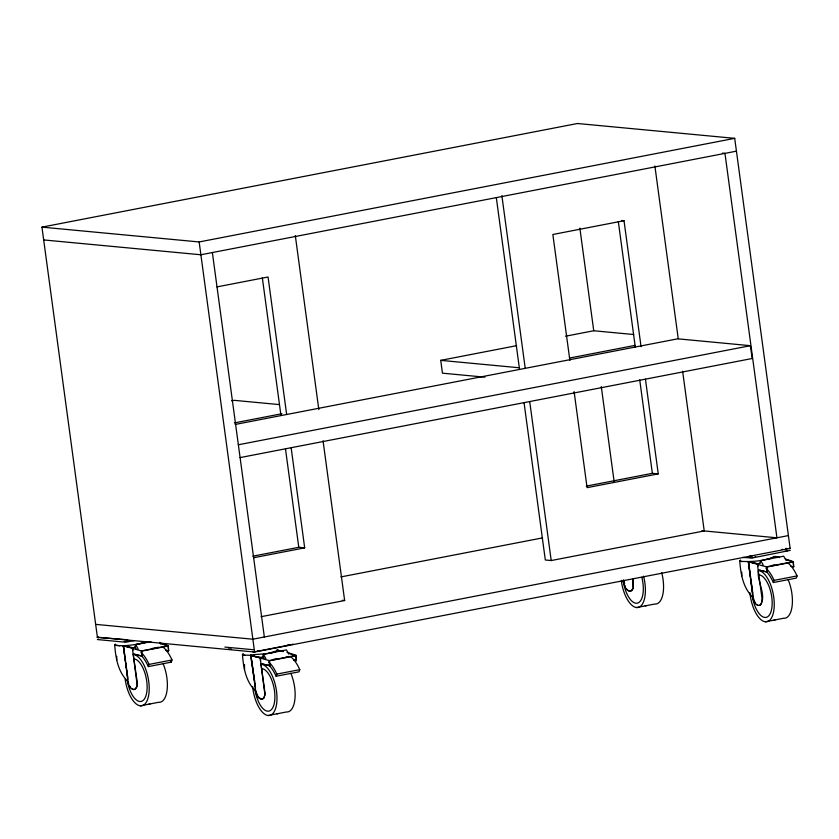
<?xml version="1.0" encoding="UTF-8"?>
<svg xmlns="http://www.w3.org/2000/svg" width="839" height="839" viewBox="0 0 839 839"><rect width="100%" height="100%" fill="white"/><g stroke="black" fill="none" stroke-linecap="round" stroke-linejoin="round"><path stroke-width="1.26" d="M150.989 641.709L135.687 644.667L134.953 646.838L136.149 648.935M162.231 646.533A33.812 14.882 79 0 1 172.005 659.978L171.271 662.139L148.325 666.586L149.059 664.415A33.812 14.882 79 0 0 141.036 652.385M288.805 654.105L286.403 649.9L263.456 654.347L262.722 656.507L263.918 658.615M290.881 656.864A33.812 14.882 79 0 1 299.775 669.648L299.041 671.819L276.094 676.255L276.828 674.095A33.812 14.882 79 0 0 268.805 662.055M759.987 562.78L760.732 560.62L783.678 556.173L786.08 560.379M788.157 563.137A33.812 14.882 79 0 1 797.05 575.921L796.316 578.092L773.359 582.528L774.103 580.368A33.812 14.882 79 0 0 766.08 568.328M136.872 644.205L147.58 641.856C137.114 644.52 126.112 646.45 115.31 645.401L114.712 644.918L115.31 644.289L114.712 644.918C115.667 658.196 118.079 672.459 128.398 681.908M256.168 691.588C245.848 682.138 243.436 667.875 242.481 654.598L243.079 653.969M283.509 651.515L277.688 650.162C275.192 656.035 231.648 653.151 260.226 657.419L264.149 656.748M753.443 597.861C743.123 588.412 740.701 574.149 739.757 560.871L740.344 560.242M251.27 655.353L243.079 655.07L242.481 654.588L243.09 653.959M277.803 651.001L277.09 649.68L277.688 650.173L277.09 650.802L268.879 653.141M779.62 557.516L774.963 556.435C764.486 561.176 751.838 561.962 740.355 561.343L739.757 560.861L740.365 560.232M134.586 689.459L136.379 687.802L137.124 684.697L133.139 654.021L142.011 656.088L141.739 651.116L168.041 646.03L168.618 650.938L168.335 645.705L160.364 643.031M262.355 699.128L264.149 697.471L264.893 694.377L260.908 663.701L269.78 665.757L269.508 660.786L295.81 655.699L296.387 660.608L296.104 655.385L287.001 652.322M630.771 591.18L633.088 588.108L632.795 579.214L633.393 588.055L632.071 590.509L629.617 591.317M759.631 605.401L761.413 603.744L762.064 598.815L757.355 563.808L748.304 561.585L750.433 577.148M258.496 650.665L257.164 651.033M787.318 550.835L784.633 551.412M766.164 559.403C771.597 559.55 774.712 554.275 779.253 557.557M289.298 644.792L287.358 645.139M785.703 549.063L787.16 548.601L785.64 548.36M754.429 557.306L755.593 556.718M98.215 636.99L97.062 637.388L127.696 639.769M98.509 639.129L97.387 639.549L125.231 642.192L134.25 640.692M292.098 644.551L293.021 644.09M789.08 548.685L790.002 548.224M41.95 227.128L577.484 123.501L734.702 138.341L790.139 548.402L254.605 652.029L97.397 637.189L41.95 227.128L199.158 241.957L734.702 138.341M736.432 151.156L200.888 254.773L43.68 239.933M216.976 286.896L268.06 277.006L286.634 414.372M641.048 346.654L624.017 220.72L552.849 234.49L569.88 360.424M231.585 400.822L234.154 400.329L279.261 404.587M484.984 377.183L442.457 373.177L440.727 360.361L516.583 345.678M565.444 336.229L593.739 330.755L633.676 334.52M234.333 422.919L281.904 413.721M569.471 358.075L635.05 345.385M235.13 424.471L677.723 338.82L750.433 345.689L752.164 358.505L240.09 457.591M238.36 444.775L750.433 345.689M586.272 486.127L652.354 473.332L658.248 473.888L645.432 379.113M658.248 473.888L587.08 487.658L574.096 391.582M252.801 556.194L298.789 547.301L304.683 547.857L291.185 448.068M253.588 557.746L304.683 547.857M340.907 576.917L542.571 537.893M261.065 616.696L344.651 600.525L323.046 440.769M524.071 402.846L545.319 559.991L551.213 560.546L704.225 530.94L682.621 371.195M123.312 645.642L128.325 683.869L131.031 688.42L133.443 689.585L134.89 689.396L137.208 686.323L137.334 682.81L132.31 647.855L123.27 645.631L123.794 649.522M168.335 645.705L141.424 650.917L122.955 645.694L132.614 647.792L135.121 647.309M152.037 648.505L158.414 647.268M788.408 535.586L252.864 639.213L95.656 624.373M149.059 664.415L172.005 659.978M257.007 651.337L290.839 644.792M277.499 651.054L277.688 650.162M748.357 561.585L752.961 597.955C753.443 601.332 755.792 606.293 759.935 605.349C767.695 596.435 756.107 580.064 758.487 569.912L767.056 572.03L766.783 567.059L793.086 561.973L793.663 566.881L793.379 561.658L785.409 558.973M793.379 561.658L766.458 566.86L748 561.637L757.659 563.745L760.165 563.263M260.572 661.195L260.384 657.472M273.43 659.412L275.979 658.919M286.183 656.947L288.731 656.455M255.496 687.057L250.725 655.364L260.08 657.535L265.197 694.314L263.666 698.457L261.212 699.265L258.8 698.09L256.094 693.549L250.725 655.364L269.193 660.587L296.104 655.385M771.974 565.444L774.523 564.941M276.828 674.095L299.775 669.648M774.103 580.368L797.05 575.921M636.57 607.551L654.735 604.038A26.03 11.463 79 0 0 661.709 572.649M125.126 679.087A26.03 11.463 79 0 0 140.386 705.83L158.55 702.306A26.03 11.463 79 0 0 167.108 689.878A26.03 11.463 79 0 0 163.091 663.649M268.155 715.499L286.33 711.986A26.03 11.463 79 0 0 294.877 699.558A26.03 11.463 79 0 0 290.86 673.318M765.43 621.772L783.595 618.259A26.03 11.463 79 0 0 792.142 605.831A26.03 11.463 79 0 0 788.125 579.592M752.74 555.722L749.835 555.995M255.748 651.578L252.854 651.861M128.734 641.468L124.245 641.468M753.076 557.516L749.584 557.536M231.281 649.071L228.25 648.966M253.315 649.722L224.873 647.089M748.545 561.627L752.761 593.33M123.501 645.673L127.727 677.388M783.018 549.398L782.084 549.409M119.862 645.789L114.712 644.918M722.358 153.128L724.959 153.369L776.935 537.809L701.865 530.72M621.668 220.5L624.017 220.72M440.727 360.361L519.331 367.776M742.63 557.421L752.216 557.987L790.296 550.363M645.16 605.748L646.145 605.842M774.019 619.969L775.005 620.063M342.291 600.294L344.651 600.525M276.744 713.695L277.73 713.79M148.975 704.026L149.961 704.11M742.116 561.648L739.757 560.871M244.841 655.374L242.481 654.598M277.384 650.225L283.131 651.546M790.904 566.335L793.663 566.881M759.715 570.216L767.056 572.03M293.944 660.01L296.387 660.608M293.64 660.062L296.083 660.671M261.223 663.639L269.78 665.757M166.174 650.33L168.618 650.938M165.87 650.393L168.314 650.991M133.453 653.969L142.011 656.088M629.932 591.254C624.793 590.488 623.964 584.017 623.566 579.843M261.516 699.202L258.013 696.81L255.989 691.619M133.747 689.532L131.335 688.358M786.269 559.665L793.086 561.973M288.994 653.392L295.81 655.699M162.367 644.1L168.041 646.03M756.379 604.3L757.575 605.129M628.715 590.897L626.418 588.852M621.709 580.347L624.583 583.64L624.247 581.375M755.278 603.084L753.265 597.892M129.311 685.578L130.244 687.131M760.732 560.62L763.123 564.815M263.456 654.347L265.858 658.542M159.84 642.328L161.036 644.425M135.687 644.667L138.089 648.872M624.814 585.538L625.495 587.31M128.22 681.95L128.629 683.816M750.779 579.739L753.086 596.592M624.048 581.081L624.405 583.671M251.564 659.202L252.979 669.574M253.336 672.165L254.574 681.247M254.93 683.837L255.455 687.728M124.151 652.113L124.508 654.714M124.854 657.304L125.389 661.195M125.745 663.785L126.27 667.676M126.626 670.277L127.864 679.349M757.659 563.745L757.995 566.273M654.881 165.986L678.237 338.725M618.301 221.465L635.333 347.398M639.717 379.857L652.354 473.332M579.864 228.145L593.739 330.755M601.28 386.601L614.106 481.408M501.869 195.602L525.224 368.331M529.787 402.101L551.213 560.546M496.321 197.637L519.498 369.076M295.307 235.57L318.83 409.6M262.334 277.751L280.908 415.116M285.47 448.813L298.789 547.301M212.372 252.56L264.348 636.99M199.158 241.957L254.605 652.029M132.614 647.792L132.961 650.319M766.458 566.86L766.741 572.093M269.193 660.587L269.476 665.82M141.424 650.917L141.707 656.14M741.791 572.177L741.802 575.984M244.516 664.635L244.527 669.711M116.747 656.234L116.757 660.041M261.81 668.568A21.646 9.523 79 0 1 274.489 690.801A21.646 9.523 79 0 1 267.568 711.178A21.646 9.523 79 0 1 254.888 688.945M261.223 664.247A26.03 11.463 79 0 1 276.576 691.745A26.03 11.463 79 0 1 267.442 715.394A26.03 11.463 79 0 1 252.633 686.48M268.941 665.086A34.179 15.039 79 0 1 276.094 676.255M759.085 574.841A21.646 9.523 79 0 1 771.712 596.707A21.646 9.523 79 0 1 765.178 617.473A21.646 9.523 79 0 1 752.321 596.33M758.498 570.52A26.03 11.463 79 0 1 773.852 598.018A26.03 11.463 79 0 1 764.717 621.668A26.03 11.463 79 0 1 749.909 592.754M766.217 571.359A34.179 15.039 79 0 1 773.359 582.528M641.825 577.295A21.646 9.523 79 0 1 637.241 603.168A21.646 9.523 79 0 1 623.304 580.997M643.544 576.162A26.03 11.463 79 0 1 638.122 607.467A26.03 11.463 79 0 1 621.311 580.808M134.041 658.888A21.646 9.523 79 0 1 146.668 680.754A21.646 9.523 79 0 1 140.134 701.519A21.646 9.523 79 0 1 127.276 680.377M133.453 654.567A26.03 11.463 79 0 1 148.713 681.31A26.03 11.463 79 0 1 140.386 705.83M141.172 655.406A34.179 15.039 79 0 1 148.325 666.586M170.569 660.629A34.179 15.039 79 0 1 171.271 662.139"/></g></svg>
